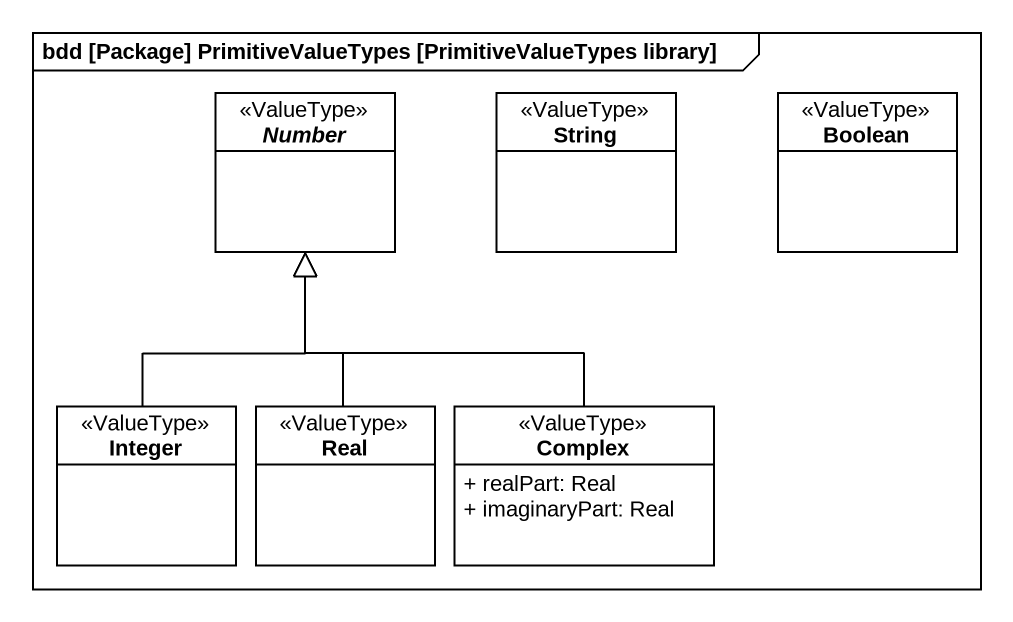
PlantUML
@startuml
mainframe bdd [Package] PrimitiveValueTypes [PrimitiveValueTypes library]
hide circle
hide empty members
skinparam classAttributeIconSize 0
abstract class Number <<ValueType>>
class String <<ValueType>>
class Boolean <<ValueType>>
class Integer <<ValueType>>
class Real <<ValueType>>
class Complex <<ValueType>> {
  + realPart: Real
  + imaginaryPart: Real
}
Integer -up-|> Number
Real -up-|> Number
Complex -up-|> Number
@enduml
